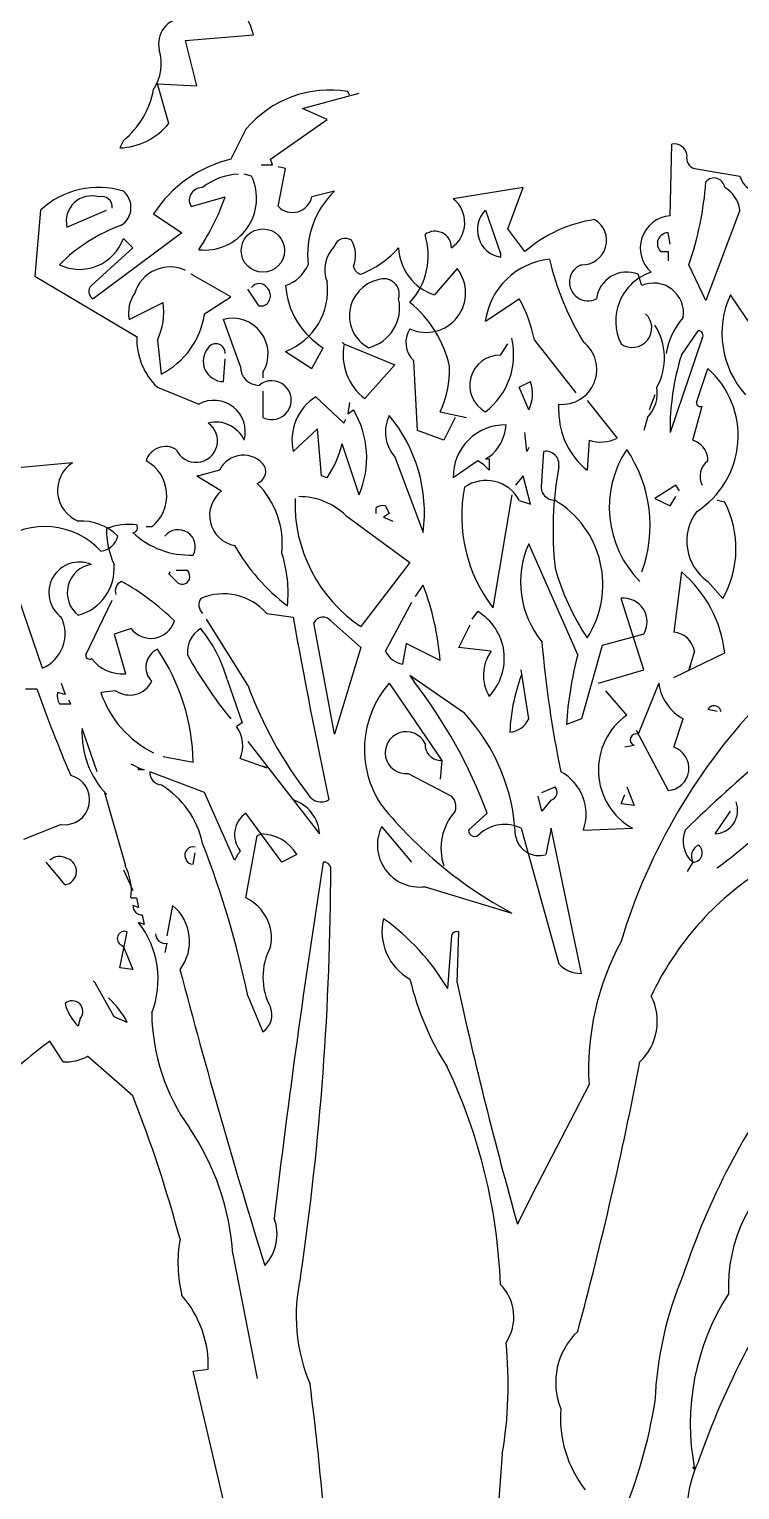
# Model space of a CAD drawing. Header units: millimetres. Extents: x 87938 to 265635, y 330093 to 434310.
# Drawn here: x 161277 to 163080, y 417721 to 421426 of the extents above; entities that cross this region are included whole.
import ezdxf

# ---------------------------------------------------------------- set-up
doc = ezdxf.new("R2010")
doc.units = ezdxf.units.MM

# ---------------------------------------------------------------- blocks, each defined once
blk = doc.blocks.new('A$C64802182')
for p, q in [((2695.4, 7310), (2867.5, 7324.3)), ((2724.1, 7195.2), (2695.4, 7310)), ((2652.4, 7099.6), (2623.7, 7200)), ((2623.7, 7200), (2724.1, 7195.2)), ((2991.8, 7137.8), (3135.3, 7176.1)), ((3111.4, 7171.3), (3106.6, 7180.9)), ((3054, 7109.2), (2991.8, 7137.8)), ((2848.4, 7085.3), (2810.2, 7008.8)), ((2910.6, 7008.8), (3054, 7109.2)), ((2537.7, 7056.6), (2528.1, 7037.5)), ((3924.1, 6865.3), (3928.9, 7047)), ((2915.3, 6994.4), (2910.6, 7008.8)), ((2862.8, 6965.7), (2843.6, 6970.5)), ((2886.7, 6994.4), (2915.3, 6994.4)), ((2948.8, 6984.9), (2929.7, 6989.6)), ((2929.7, 6889.2), (2948.8, 6984.9)), ((3986.3, 6984.9), (4101, 6965.7)), ((3551.2, 6937.1), (3374.3, 6908.4)), ((3513, 6831.9), (3551.2, 6937.1)), ((2705, 6898.8), (2709.8, 6889.2)), ((2709.8, 6889.2), (2795.8, 6913.1)), ((3073.1, 6927.5), (3015.7, 6913.1)), ((2327.3, 6879.7), (2313, 6712.4)), ((2394.2, 6836.7), (2494.6, 6879.7)), ((2614.2, 6870.1), (2685.9, 6822.3)), ((3455.6, 6879.7), (3493.8, 6769.7)), ((4101, 6879.7), (4014.9, 6650.2)), ((2685.9, 6822.3), (2461.2, 6655)), ((3556, 6774.5), (3513, 6831.9)), ((3924.1, 6793.6), (3919.3, 6822.3)), ((2456.4, 6688.4), (2561.6, 6784.1)), ((2561.6, 6784.1), (2537.7, 6808)), ((3493.8, 6769.7), (3493.8, 6760.2)), ((3900.2, 6774.5), (3919.3, 6774.5)), ((3919.3, 6774.5), (3919.3, 6750.6)), ((2313, 6712.4), (2571.1, 6559.4)), ((2810.2, 6659.8), (2709.8, 6717.1)), ((3383.9, 6731.5), (3326.5, 6664.5)), ((3852.4, 6688.4), (3842.8, 6717.1)), ((4014.9, 6650.2), (3971.9, 6741)), ((2881.9, 6635.9), (2853.2, 6678.9)), ((2552, 6602.4), (2638.1, 6645.4)), ((2743.2, 6616.7), (2810.2, 6659.8)), ((2891.4, 6635.9), (2881.9, 6635.9)), ((3455.6, 6597.6), (3541.6, 6655)), ((4158.4, 6545), (4077.1, 6664.5)), ((2834.1, 6482.9), (2791, 6602.4)), ((3952.8, 6511.6), (3995.8, 6573.7)), ((2623.7, 6549.8), (2633.3, 6463.7)), ((3015.7, 6478.1), (3044.4, 6530.7)), ((3097, 6540.2), (3092.2, 6545)), ((3092.2, 6545), (3097, 6540.2)), ((3097, 6540.2), (3226.1, 6487.6)), ((3493.8, 6511.6), (3513, 6540.2)), ((3579.9, 6549.8), (3685.1, 6415.9)), ((4005.4, 6554.6), (3924.1, 6315.5)), ((2791, 6444.6), (2795.8, 6502)), ((2948.8, 6521.1), (3015.7, 6478.1)), ((3226.1, 6487.6), (3149.6, 6401.6)), ((3283.5, 6320.3), (3273.9, 6497.2)), ((2891.4, 6468.5), (2891.4, 6454.2)), ((3991, 6392), (4019.7, 6478.1)), ((2623.7, 6430.3), (2728.9, 6387.3)), ((2891.4, 6420.7), (2891.4, 6353.8)), ((3541.6, 6430.3), (3570.3, 6444.6)), ((3565.5, 6372.9), (3541.6, 6430.3)), ((3885.9, 6411.2), (3871.5, 6372.9)), ((3025.3, 6406.4), (3097, 6339.4)), ((3111.4, 6392), (3106.6, 6363.3)), ((3642, 6368.1), (3642, 6387.3)), ((3713.8, 6396.8), (3790.2, 6301.2)), ((3981.5, 6296.4), (4005.4, 6382.5)), ((3097, 6339.4), (3101.8, 6349)), ((3106.6, 6363.3), (3120.9, 6372.9)), ((3340.8, 6368.1), (3407.8, 6353.8)), ((3379.1, 6353.8), (3350.4, 6296.4)), ((3866.7, 6353.8), (3857.2, 6320.3)), ((3030.1, 6325.1), (2967.9, 6267.7)), ((3039.6, 6205.6), (3030.1, 6325.1)), ((3350.4, 6296.4), (3283.5, 6320.3)), ((3560.8, 6267.7), (3556, 6315.5)), ((3135.3, 6157.8), (3092.2, 6286.9)), ((3565.5, 6277.3), (3560.8, 6267.7)), ((3599, 6191.2), (3603.8, 6267.7)), ((3718.5, 6296.4), (3713.8, 6219.9)), ((3991, 6291.6), (3981.5, 6296.4)), ((2408.6, 6239), (2260.4, 6224.7)), ((3226.1, 6253.4), (3297.8, 6062.2)), ((3436.5, 6243.8), (3374.3, 6200.8)), ((3465.1, 6253.4), (3455.6, 6248.6)), ((3455.6, 6248.6), (3465.1, 6248.6)), ((3465.1, 6248.6), (3465.1, 6219.9)), ((2728.9, 6205.6), (2724.1, 6205.6)), ((2724.1, 6205.6), (2786.3, 6167.3)), ((2781.5, 6219.9), (2728.9, 6205.6)), ((3054, 6200.8), (3039.6, 6205.6)), ((3551.2, 6205.6), (3532.1, 6181.7)), ((3570.3, 6133.9), (3551.2, 6205.6)), ((3522.5, 6157.8), (3474.7, 5870.9)), ((3938.5, 6181.7), (3885.9, 6148.2)), ((3924.1, 6129.1), (3938.5, 6153)), ((3948, 6167.3), (3938.5, 6181.7)), ((3178.3, 6110), (3178.3, 6124.3)), ((3202.2, 6129.1), (3211.8, 6110)), ((3541.6, 6143.4), (3570.3, 6133.9)), ((3885.9, 6148.2), (3924.1, 6129.1)), ((4062.8, 6138.6), (4043.6, 6143.4)), ((3101.8, 6105.2), (3264.4, 5985.7)), ((3211.8, 6110), (3197.4, 6100.4)), ((3197.4, 6100.4), (3221.3, 6090.8)), ((2609.4, 6076.5), (2595, 6076.5)), ((3689.8, 5751.4), (3565.5, 6033.5)), ((2671.5, 5966.5), (2700.2, 5966.5)), ((3264.4, 5985.7), (3140, 5823.1)), ((2652.4, 5957), (2657.2, 5961.8)), ((2676.3, 5933.1), (2652.4, 5957)), ((3952.8, 5961.8), (3933.7, 5808.8)), ((4019.7, 5937.8), (4058, 5894.8)), ((2332.1, 5717.9), (2260.4, 5928.3)), ((3278.7, 5899.6), (3297.8, 5928.3)), ((3857.2, 5713.1), (3799.8, 5894.8)), ((2442, 5751.4), (2509, 5890)), ((2901, 5856.6), (2967.9, 5847)), ((3202.2, 5761), (3269.1, 5885.3)), ((3422.1, 5842.2), (3436.5, 5861.4)), ((2556.8, 5818.3), (2513.8, 5804)), ((2853.2, 5674.9), (2748, 5842.2)), ((3073.1, 5550.6), (3020.5, 5832.7)), ((3063.6, 5837.5), (3140, 5770.5)), ((3388.7, 5770.5), (3417.3, 5827.9)), ((2513.8, 5804), (2542.4, 5703.6)), ((3857.2, 5804), (3752, 5775.3)), ((3140, 5770.5), (3073.1, 5550.6)), ((3254.8, 5780.1), (3245.2, 5727.5)), ((3340.8, 5737.1), (3254.8, 5780.1)), ((3469.9, 5761), (3388.7, 5770.5)), ((3752, 5775.3), (3699.4, 5588.8)), ((3933.7, 5694), (4062.8, 5756.2)), ((3986.3, 5761), (3971.9, 5713.1)), ((3565.5, 5588.8), (3546.4, 5713.1)), ((3742.4, 5679.7), (3857.2, 5713.1)), ((3971.9, 5713.1), (3976.7, 5722.7)), ((2379.9, 5679.7), (2389.5, 5651)), ((2800.6, 5689.2), (2838.9, 5579.3)), ((3211.8, 5679.7), (3345.6, 5483.7)), ((3403, 5603.2), (3264.4, 5698.8)), ((3264.4, 5698.8), (3273.9, 5684.5)), ((3895.4, 5679.7), (3842.8, 5550.6)), ((2289.1, 5665.3), (2317.7, 5665.3)), ((2389.5, 5651), (2370.3, 5655.8)), ((2403.8, 5627.1), (2399, 5636.7)), ((2518.5, 5660.6), (2480.3, 5655.8)), ((3814.2, 5598.4), (3761.6, 5660.6)), ((2375.1, 5627.1), (2403.8, 5627.1)), ((4043.6, 5608), (4019.7, 5612.7)), ((4048.4, 5617.5), (4053.2, 5608)), ((2470.7, 5455), (2432.5, 5564.9)), ((2838.9, 5579.3), (2824.5, 5569.7)), ((3699.4, 5588.8), (3661.2, 5574.5)), ((3838.1, 5560.2), (3919.3, 5407.2)), ((3933.7, 5517.1), (3957.6, 5588.8)), ((2853.2, 5531.5), (2967.9, 5383.3)), ((3833.3, 5521.9), (3809.4, 5517.1)), ((2638.1, 5493.2), (2714.5, 5478.9)), ((2834.1, 5488.4), (2901, 5464.5)), ((2575.9, 5464.5), (2556.8, 5474.1)), ((2575.9, 5464.5), (2590.2, 5459.8)), ((2575.9, 5459.8), (2575.9, 5464.5)), ((2590.2, 5459.8), (2575.9, 5459.8)), ((2743.2, 5402.4), (2604.6, 5455)), ((2901, 5464.5), (2891.4, 5469.3)), ((3259.6, 5450.2), (3369.5, 5392.8)), ((3345.6, 5483.7), (3340.8, 5435.9)), ((3599, 5402.4), (3632.5, 5416.7)), ((3814.2, 5416.7), (3833.3, 5368.9)), ((2494.6, 5397.6), (2489.8, 5402.4)), ((2489.8, 5402.4), (2542.4, 5215.9)), ((2819.7, 5230.3), (2743.2, 5402.4)), ((2967.9, 5383.3), (3034.9, 5297.2)), ((3599, 5354.6), (3589.5, 5392.8)), ((3622.9, 5383.3), (3599, 5354.6)), ((3799.8, 5373.7), (3809.4, 5397.6)), ((3833.3, 5368.9), (3799.8, 5373.7)), ((2939.3, 5225.5), (2848.4, 5349.8)), ((3460.4, 5349.8), (3412.6, 5306.8)), ((4038.9, 5297.2), (4077.1, 5354.6)), ((2379.9, 5321.1), (2284.3, 5282.9)), ((3269.1, 5225.5), (3192.6, 5316.3)), ((3546.4, 5311.6), (3642, 4967.3)), ((3622.9, 5311.6), (3608.6, 5244.6)), ((3699.4, 4943.4), (3622.9, 5311.6)), ((3704.2, 5306.8), (3828.5, 5311.6)), ((2848.4, 5134.7), (2877.1, 5292.4)), ((2877.1, 5292.4), (2886.7, 5297.2)), ((2389.5, 5168.1), (2341.6, 5225.5)), ((2714.5, 5220.7), (2719.3, 5249.4)), ((2977.5, 5244.6), (2939.3, 5225.5)), ((3981.5, 5225.5), (3967.1, 5201.6)), ((2537.7, 5206.4), (2561.6, 5153.8)), ((3302.6, 5163.3), (3522.5, 5096.4)), ((2556.8, 5134.7), (2571.1, 5134.7)), ((2575.9, 5110.8), (2561.6, 5115.5)), ((2571.1, 5134.7), (2575.9, 5110.8)), ((2662, 5115.5), (2647.6, 5039)), ((2585.5, 5091.6), (2590.2, 5067.7)), ((2528.1, 4957.8), (2547.2, 5048.6)), ((2590.2, 5067.7), (2575.9, 5072.5)), ((3383.9, 4919.5), (3388.7, 5048.6)), ((2532.9, 5015.1), (2537.7, 5010.4)), ((2537.7, 5010.4), (2561.6, 4953)), ((2647.6, 5019.9), (2642.8, 4996)), ((3369.5, 5039), (3360, 4905.2)), ((2561.6, 4953), (2528.1, 4957.8)), ((2465.9, 4919.5), (2461.2, 4924.3)), ((2513.8, 4833.5), (2465.9, 4919.5)), ((2853.2, 4886.1), (2891.4, 4795.2)), ((2427.7, 4828.7), (2422.9, 4809.6)), ((2547.2, 4819.1), (2513.8, 4833.5)), ((2384.7, 4718.7), (2351.2, 4771.3)), ((2561.6, 4632.7), (2446.8, 4733.1)), ((3718.5, 4661.4), (3575.1, 4384.1)), ((3575.1, 4384.1), (3536.9, 4307.6)), ((2814.9, 4231.1), (2877.1, 3915.5)), ((2714.5, 3934.7), (2752.8, 3939.4)), ((2800.6, 3566.5), (2714.5, 3934.7)), ((3498.6, 3724.3), (3441.2, 2949.8)), ((3986.3, 3686.1), (3981.5, 3690.8))]:
    blk.add_line(p, q)
blk.add_circle((2891.4, 6776.9), 55)
for centre, radius, start, end in [((2709.1, 7285.8), 163.1, 13.6426, 61.7459), ((2692.4, 7301.6), 65.7, 91.5107, 193.6786), ((2509.8, 7251.8), 123.6, 327.6427, 16.0971), ((2400.7, 7224.9), 217, 309.1252, 349.5735), ((3062.2, 6904.5), 280, 80.8709, 139.7754), ((2522.3, 7204.4), 167.1, 271.992, 321.1381), ((3935, 7015.3), 32.3, 5.404, 100.8562), ((2883.6, 6697), 320.3, 103.2605, 147.2844), ((3993.4, 7011.2), 27.3, 164.7462, 254.7435), ((2834.1, 6817.5), 153.1, 91.79, 128.6598), ((2473.7, 6722.4), 214.8, 72.6694, 132.9391), ((2737.9, 6903.8), 33.3, 89.0512, 188.577), ((2744.1, 6909.6), 131.2, 263.3361, 25.3111), ((3193.3, 7009.9), 823.7, 340.9511, 355.9286), ((4035.8, 6934), 27.2, 6.4996, 140.1019), ((4024.5, 6870.1), 77.1, 7.1266, 60.2535), ((4159.2, 6982.9), 60.6, 196.411, 245.9609), ((2457, 6851.3), 64.5, 73.3617, 193.1669), ((2482.9, 6887.9), 26.3, 352.511, 106.2864), ((2502.9, 6886.3), 53.9, 303.8034, 49.8369), ((2195.7, 7129.5), 638, 326.6986, 340.1713), ((2966.3, 6924.4), 50.7, 223.8252, 347.223), ((3226.1, 6767.3), 221.5, 133.6897, 186.8166), ((3325.9, 6848), 77.4, 304.3432, 51.2516), ((3506.3, 6830), 71, 135.642, 259.8474), ((3784.3, 6510.8), 348.8, 98.472, 130.8817), ((3701.4, 6802.7), 61.7, 268.1103, 59.3693), ((3930.8, 6783.4), 82.2, 94.7017, 228.4284), ((2673.9, 6445.6), 420.2, 109.6143, 135.3281), ((3328, 6784.7), 41.5, 359.1004, 127.7695), ((3919.8, 6794.4), 27.9, 91.0326, 225.3646), ((2426.3, 6847.7), 118.3, 244.3677, 340.3925), ((3133.7, 6728.6), 85.4, 135.2072, 201.0154), ((3100.1, 6779.6), 28.5, 55.7393, 161.1306), ((3048.6, 6764.7), 77.8, 338.5262, 29.645), ((3045.6, 6953.8), 254.8, 291.7519, 318.2321), ((3367.2, 6789.8), 131.7, 182.487, 251.9827), ((3132.9, 6764.9), 177.7, 317.7264, 17.216), ((3637.9, 6572.4), 184.1, 96.1744, 172.1154), ((4331.8, 6924.5), 733.4, 193.3356, 211.1625), ((2655.7, 6642.1), 93.5, 64.8778, 163.0472), ((2919.3, 6778.3), 94.5, 288.2063, 336.8146), ((3147.2, 6743.4), 27.3, 195.2552, 254.7448), ((3305.8, 6669.3), 99.8, 245.4974, 38.5051), ((3716, 6696.9), 47.2, 110.5963, 297.3287), ((3814.3, 6645.3), 77.3, 68.3549, 172.8035), ((3916.1, 6598.2), 129.9, 107.8287, 206.504), ((2469.9, 6673.3), 20.3, 131.8213, 244.4389), ((2881.9, 6669.3), 23.9, 36.8699, 143.1301), ((2882.7, 6662.5), 28, 288.2298, 49.1503), ((2889.3, 6676.2), 166.2, 291.0019, 7.5271), ((3148.3, 6701.5), 199.9, 183.7441, 238.6927), ((3203.8, 6612.2), 93, 102.9109, 241.2748), ((3197.9, 6666.3), 39.4, 343.2865, 112.1661), ((3882.5, 6618.7), 75.9, 351.2326, 113.3789), ((2637.3, 6619.1), 86.9, 144.7079, 191.1025), ((2471.5, 6621.5), 168.3, 334.7711, 8.1674), ((3133.6, 6632.1), 104.6, 284.1451, 12.6399), ((3081.8, 6420.4), 289.8, 12.4531, 50.9497), ((3235.6, 6484.2), 350.5, 10.7951, 29.1711), ((4289.8, 6567.1), 234, 155.3822, 221.785), ((2541.7, 6645.6), 203.6, 296.7299, 351.8567), ((2814.2, 6515.2), 90.2, 328.8874, 104.8524), ((3828.2, 6580.7), 49.4, 234.9513, 46.8609), ((4084.7, 6491.3), 172, 137.6631, 171.6446), ((2742.5, 6553.9), 171.4, 178.1782, 226.1545), ((3319.1, 6543.7), 64.9, 147.6174, 225.8022), ((3754.1, 6505.1), 155.7, 331.2815, 32.1899), ((3995.8, 6561.8), 12, 323.1307, 89.9994), ((2791.7, 6496.4), 51.8, 138.6509, 269.2741), ((2772.1, 6517), 23.7, 358.424, 144.7061), ((3235.5, 6513.5), 141, 169.049, 232.4955), ((3346.1, 6512.7), 181.3, 307.1433, 13.363), ((3650, 6475.2), 88.3, 264.8293, 52.1678), ((3492.4, 6435.1), 76.5, 88.9615, 241.1756), ((4551.5, 6323.8), 627.4, 162.5906, 180.7581), ((2881.9, 6482.9), 47.8, 180.0013, 269.9987), ((3116.9, 6474.6), 247.9, 334.5605, 1.9029), ((3868.7, 6307.2), 228.1, 302.4455, 48.5266), ((2914, 6397.6), 49.3, 242.7802, 130.6395), ((3479.9, 6414.6), 95.3, 334.0207, 18.3512), ((3802.2, 6415.9), 89.6, 316.0825, 9.2095), ((2767.5, 6318.2), 79.1, 344.0319, 119.2331), ((3098.1, 6295.1), 133, 123.1777, 191.8635), ((4000.6, 6390.8), 9.64, 172.8756, 299.7443), ((2721.6, 6294.6), 54.7, 203.7904, 55.1545), ((2772.4, 6263.4), 78.5, 24.8487, 104.4589), ((2919.1, 6251.4), 235.6, 336.5824, 31.0457), ((3297.1, 6316.6), 95.1, 153.8361, 221.6942), ((2915.7, 6111.9), 385.4, 352.5811, 39.7973), ((3832.8, 6369), 190.8, 180.2616, 231.3804), ((3505, 6204), 130.7, 88.6041, 181.3959), ((3395, 6342.6), 113.5, 308.2016, 356.0038), ((3748.8, 6383), 91.7, 250.7443, 296.8838), ((2644.7, 6227.6), 52.3, 59.2162, 161.8959), ((2843.6, 6345.8), 255.5, 325.4195, 346.6556), ((3608.6, 6234.3), 33.8, 351.8699, 98.1301), ((4035.8, 6125.7), 265.9, 146.4739, 224.9473), ((3529.7, 6079.8), 343.6, 339.9087, 34.1243), ((3969.5, 6246.2), 50.3, 357.2748, 64.6527), ((2454.1, 6168.6), 83.8, 122.8784, 248.1767), ((2547.1, 6155.4), 100.5, 308.2659, 61.5323), ((2841.6, 6191.9), 66.3, 34.5085, 155.0187), ((2865.1, 6217.5), 33.3, 291.0389, 21.0362), ((3391, 6160.2), 95.2, 38.8851, 61.5038), ((4520.2, 6067.7), 893, 169.5618, 186.196), ((4050.7, 6204), 50.5, 127.7997, 206.2111), ((3457.4, 6098.2), 95.7, 28.2422, 124.6169), ((3632.3, 6178.9), 35.5, 159.6882, 270.2958), ((2834.5, 6105.6), 78.3, 128.015, 259.1259), ((2722.1, 6032.6), 218.4, 353.9393, 44.7787), ((2983.3, 5982.2), 170.7, 46.0536, 90.3436), ((3775.4, 6102.8), 379.7, 168.7478, 217.6334), ((3349.6, 6136.6), 377, 178.2315, 236.2388), ((3195, 6102.8), 27.3, 74.7465, 127.8734), ((3504.3, 5929.6), 249.3, 327.1557, 59.0627), ((4092, 6040.3), 125.4, 143.6196, 234.8024), ((3836.4, 6021.1), 255, 330.3127, 27.4407), ((2338, 5884), 192.9, 42.4966, 126.9233), ((2430.6, 5960.2), 130.9, 44.9183, 93.3728), ((2552, 5923.5), 158.9, 83.0902, 111.1598), ((2561.6, 6074.1), 12, 270.0006, 36.8693), ((2474, 6064.8), 50.8, 277.1263, 346.1408), ((2705.3, 6068.6), 210.7, 179.1647, 204.6126), ((2704.7, 6211.3), 206.8, 226.1712, 272.7167), ((2676.8, 6025.8), 43.2, 330.8843, 141.7355), ((3258.3, 6277.4), 504.2, 209.5563, 232.8155), ((2634, 5909.2), 321.3, 354.0223, 18.2087), ((3783.7, 5936.3), 238.8, 155.9888, 219.3448), ((2426.1, 5909.4), 77.6, 67.0743, 233.436), ((2467.6, 5909.1), 72.7, 98.8828, 232.0483), ((2390.6, 5971), 123.5, 285.1566, 4.575), ((2678.7, 5949.8), 27.3, 344.7465, 37.8734), ((4242.6, 6144.5), 634.2, 195.8486, 213.5052), ((2542.4, 5913.9), 25.7, 111.8028, 201.8001), ((2236.4, 5403.1), 611.4, 45.2654, 60.9949), ((2685.9, 5952.2), 21.4, 243.4363, 333.4336), ((3754.1, 5723.3), 310.4, 6.0808, 50.2024), ((2758.4, 5878.5), 29.6, 146.5243, 227.7258), ((2790.8, 5759.5), 146.8, 41.3607, 112.8893), ((2653.1, 5682.8), 689.9, 4.5129, 20.8479), ((3805.8, 5835.1), 60.1, 328.8413, 95.71), ((3364.7, 5742.3), 139, 316.2832, 58.9061), ((2294.4, 5805.3), 95.2, 293.3534, 26.0004), ((2606.9, 5855.9), 62.6, 216.8423, 342.8893), ((2769.5, 5758.6), 69.7, 120.964, 185.9059), ((2460.5, 5594.8), 352.9, 15.5202, 39.295), ((17540.2, 8460.6), 14804.7, 190.16811, 191.99703), ((3043.5, 5822), 25.3, 37.6699, 155.0105), ((6329.6, 6012.2), 2740, 184.7591, 191.7336), ((3928.3, 5750), 59, 10.6713, 84.7813), ((2451.6, 5750.2), 9.64, 172.8756, 299.7443), ((2644.7, 5720.1), 50.2, 114.6882, 225.2958), ((2188.2, 5470), 526.4, 0.9656, 34.177), ((3611.8, 6249.6), 1038.9, 208.6573, 219.4971), ((3257.2, 5787.3), 60.9, 205.5615, 258.6885), ((3558.1, 5699.8), 107.3, 145.2575, 209.9706), ((4586.2, 5515.3), 926.9, 165.2417, 176.3362), ((2535.6, 5804.1), 100.7, 218.1708, 273.9042), ((2553.7, 5711.4), 61.9, 235.3453, 334.1418), ((3818.6, 6026.7), 1027.5, 200.0218, 217.7514), ((3404.1, 5511.9), 255.3, 138.9025, 214.0546), ((2279.1, 4910.9), 1260.1, 20.3809, 37.8672), ((3994.3, 5534.7), 477, 159.8705, 177.5097), ((4017.3, 5696.4), 123.1, 187.8169, 240.9438), ((6082.2, 7011.6), 3998, 199.6782, 203.0631), ((2415.7, 5648.6), 46, 171.0274, 207.8972), ((2731.7, 5740.7), 265.3, 198.6606, 243.7113), ((5259.6, 4580.1), 1526, 135.9313, 163.06), ((3041.3, 5270.8), 491.2, 2.528, 42.5865), ((3912.2, 5459.5), 170, 125.215, 240.5098), ((4035.9, 5604), 18.4, 47.3381, 151.5865), ((2660.4, 5554.4), 228.1, 177.3453, 223.4076), ((2755.7, 5520.4), 84.6, 337.8012, 35.6184), ((3512.6, 5613.6), 58.5, 275.0611, 334.923), ((3254.8, 5503.2), 53.3, 26.1341, 275.1504), ((3343.2, 5524.3), 40.7, 176.635, 273.365), ((3838.1, 5536.3), 15.1, 71.5651, 251.5651), ((3915.5, 5463.6), 56.5, 273.8792, 71.258), ((6671.1, 2538.4), 3873.1, 130.1704, 134.3769), ((2635.7, 5452.6), 31.2, 175.6026, 265.6), ((3589.1, 5347.4), 122.1, 340.5605, 61.762), ((2388.4, 5383.9), 63.4, 262.2373, 75.9917), ((2512.6, 5224.5), 231.1, 12.2054, 58.5195), ((3617, 5403), 20.6, 286.5268, 41.5824), ((2940, 5292.5), 95, 2.8502, 72.8998), ((3039.6, 5416.7), 38.5, 209.7462, 299.7435), ((3345.6, 5366.5), 35.5, 340.3473, 47.7252), ((4035.5, 5357.1), 59.9, 273.2535, 20.936), ((3167.3, 6404.6), 1480.6, 306.2901, 315.8734), ((2884.8, 5295.5), 65.4, 123.8075, 219.131), ((4038.9, 6057.4), 1090.9, 219.131, 241.7497), ((3483, 5260.8), 140, 137.933, 198.6883), ((3288.6, 5269.3), 106.9, 153.8751, 277.5382), ((3428.6, 5307.1), 16.1, 181.2194, 321.9107), ((3504.6, 5225.1), 96, 64.1996, 131.3307), ((4027.5, 5279.2), 70.7, 157.0618, 229.4192), ((2714.2, 5243.7), 20.7, 75.5409, 204.848), ((497.7, 4398.8), 2405.3, 11.6883, 21.3205), ((2885.5, 5190.5), 106.7, 30.4742, 89.3886), ((3591.8, 5302.9), 60.7, 189.9822, 286.007), ((4010.2, 5239.8), 32.1, 116.5664, 206.5637), ((3982.1, 5249.2), 23.7, 268.424, 54.7061), ((2375.8, 5205), 35.3, 58.4666, 134.2138), ((2384.1, 5202.1), 34.4, 278.9098, 72.919), ((2712.2, 5237.5), 16.9, 188.1314, 278.1288), ((2922.5, 5184.9), 112.4, 141.9114, 156.161), ((26367.7, 1556.7), 23610.1, 171.06042, 173.27399), ((3046.8, 5208.8), 16.9, 8.1314, 98.1288), ((2414.1, 5151.4), 143.6, 353.3098, 26.7061), ((-4238.7, 5228), 7302.3, 351.69848, 359.86764), ((4568.7, 4560.6), 765.1, 122.4366, 154.8293), ((2585.5, 5115.5), 23.9, 180.0013, 269.9987), ((2588.2, 5024.5), 117.2, 322.4234, 50.9963), ((2800.8, 5033.2), 112.1, 348.2556, 64.8745), ((3330.4, 5049.1), 137, 166.0815, 241.1772), ((2848.9, 4598.7), 596, 30.9526, 54.2083), ((2540, 5031.9), 18.2, 66.8014, 246.8014), ((2391.8, 4928.5), 233.7, 338.5523, 38.042), ((2643.5, 5044.2), 24.6, 180.7961, 279.5927), ((3383.9, 5034.3), 15.1, 71.5664, 161.5637), ((3053.4, 4933.9), 162, 151.8288, 208.1712), ((4405.1, 4698.5), 687.6, 151.6821, 183.1007), ((3697.3, 5019.1), 75.7, 223.1529, 271.6074), ((19938.3, 9493.2), 17844.5, 194.73994, 197.24723), ((3961, 5092.8), 715.6, 193.2277, 212.8749), ((13869.6, 7215.8), 10734.2, 192.35253, 195.71996), ((2407.5, 4846.8), 27.1, 318.0666, 131.9334), ((2509.9, 4898.7), 124.6, 194.796, 225.7169), ((2351, 4717.6), 220.9, 27.3477, 47.7895), ((2862.2, 4838.2), 52, 304.2387, 21.5559), ((3749.2, 4821.7), 142.5, 313.7007, 26.8441), ((3122.4, 4849.7), 513.1, 180.75, 215.5554), ((2980.1, 3902), 1073, 125.8846, 134.5881), ((2388.4, 4844.6), 125.9, 268.3195, 297.6697), ((-5523.7, 6521.3), 9543.1, 344.89864, 349.11212), ((5714.5, 3598.2), 1850.3, 143.1006, 161.7233), ((2073.4, 4099.9), 1421.5, 2.2033, 25.1648), ((-674.3, 3366.9), 3474.6, 15.0532, 21.3638), ((2172.7, 4189.6), 643.6, 3.6922, 34.2008), ((4465.2, 4147.9), 393.3, 125.001, 182.5163), ((2808.6, 4282.1), 118.5, 317.727, 19.6531), ((3029.6, 4209.1), 353.7, 170.2034, 193.6149), ((5976.8, 3014.6), 2097.9, 144.078, 160.7818), ((3418.9, 4074.3), 443.1, 167.0334, 202.9928), ((3409.7, 4071.6), 118.2, 326.4755, 44.5796), ((4801.1, 3821.4), 916, 157.0591, 177.7022), ((2483.1, 3947.9), 269.8, 358.2104, 41.2833), ((4585.1, 3800.8), 609.7, 147.2447, 190.8472), ((2458.3, 3900.8), 1055.2, 350.373, 5.744), ((3812.3, 3905.5), 178.3, 133.3689, 201.8695), ((-3936.6, 2995.9), 7006.3, 2.39956, 7.42402), ((2665, 4049.2), 1235.8, 322.6122, 351.1088), ((3943.9, 3816.7), 298, 175.697, 217.9458), ((4270.3, 3575.6), 303.5, 154.7271, 177.2004)]:
    blk.add_arc(centre, radius, start, end)

msp = doc.modelspace()

# ---------------------------------------------------------------- block references
msp.add_blockref('A$C64802182', (158978.7, 414087.5))

doc.saveas('drawing.dxf')
